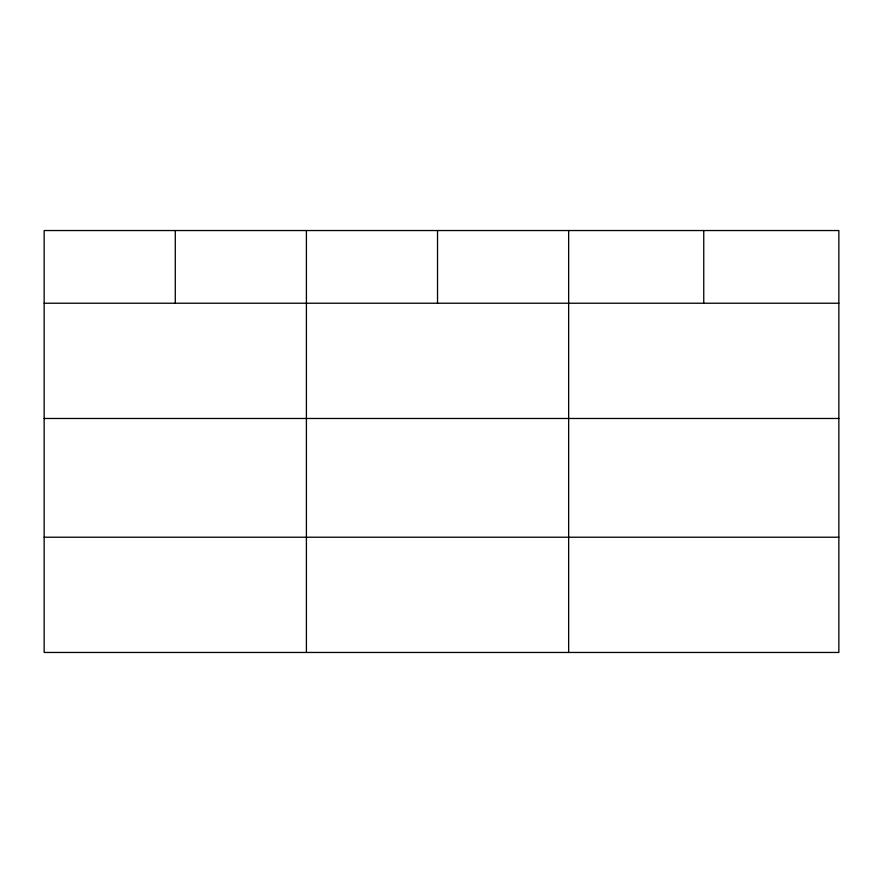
<?xml version="1.0" encoding="UTF-8"?>
<svg xmlns="http://www.w3.org/2000/svg" width="883" height="883" viewBox="0 0 883 883"><rect width="100%" height="100%" fill="white"/><g stroke="black" fill="none" stroke-linecap="round" stroke-linejoin="round"><path stroke-width="1.32" d="M838.85 418.476L838.85 230.54L44.15 230.54L44.15 652.46L838.85 652.46L838.85 418.476L44.15 418.476M44.15 303.233L838.85 303.233M44.15 537.217L838.85 537.217M703.751 230.54L703.751 303.233M568.652 230.54L568.652 652.46M437.526 230.54L437.526 303.233M306.401 230.54L306.401 652.46M175.276 230.54L175.276 303.233"/></g></svg>
